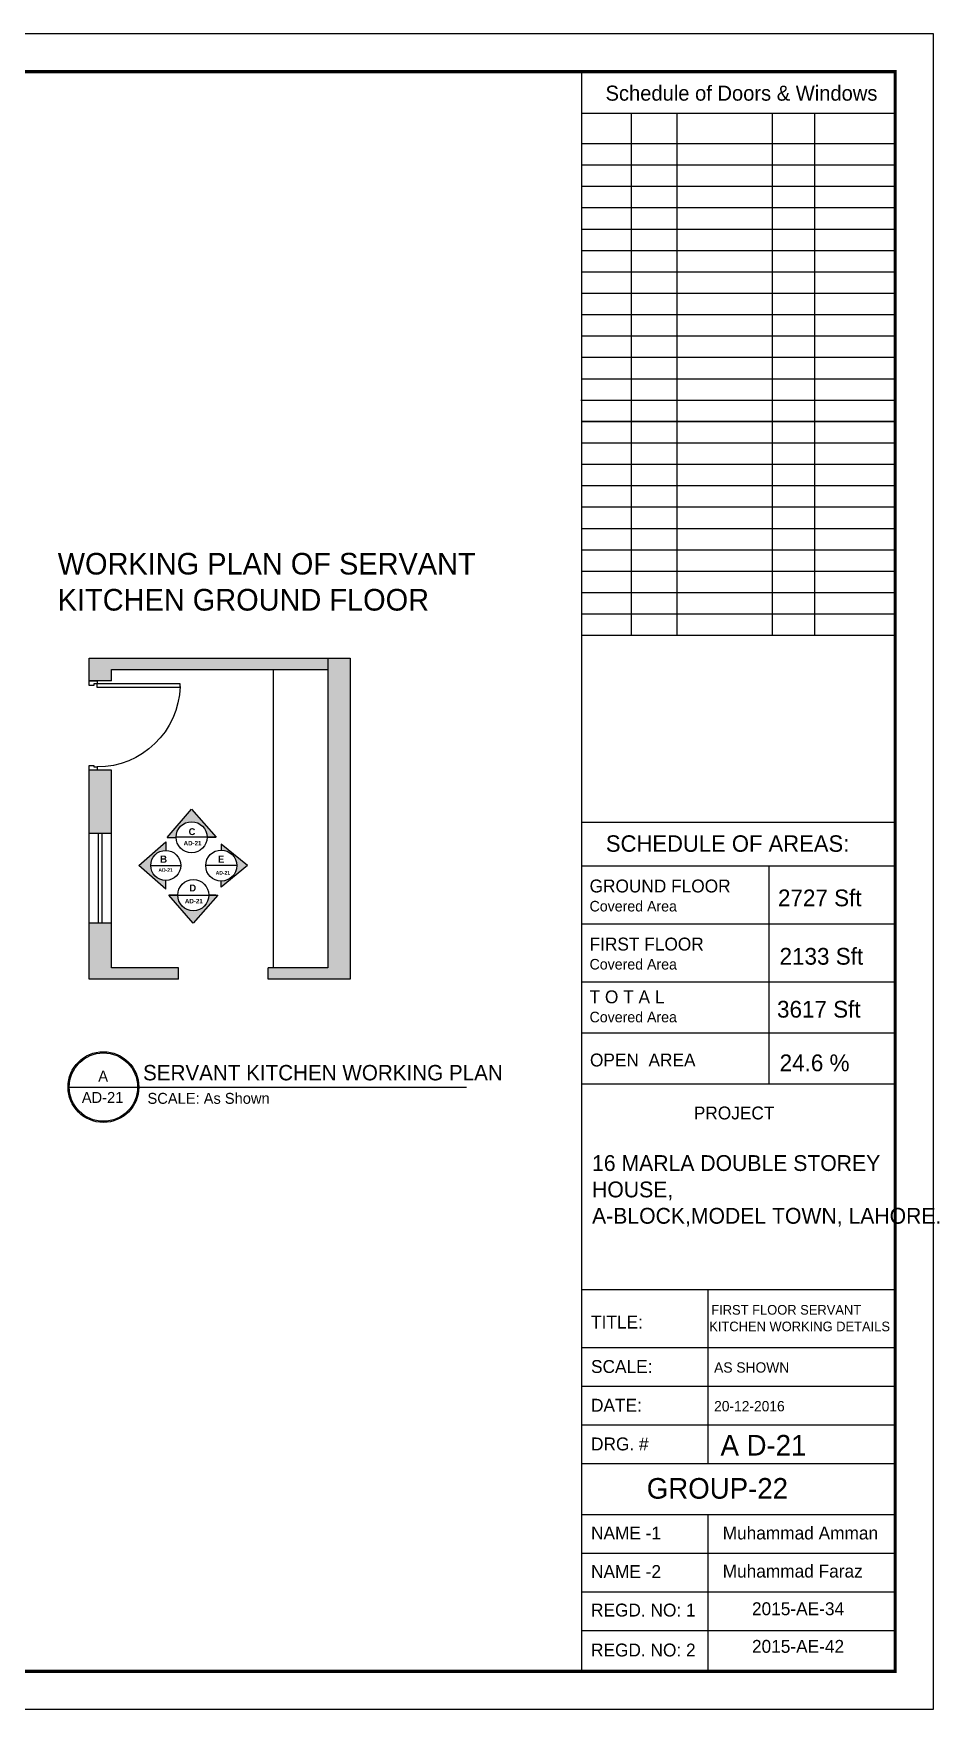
# Model space of a CAD drawing. Extents: x 10753 to 18704, y -5361 to 1140.
# Drawn here: x 16874.8 to 17126, y -4496.7 to -4031.7 of the extents above; entities that cross this region are included whole.
import ezdxf
from ezdxf.enums import TextEntityAlignment as Align

# ---------------------------------------------------------------- set-up
doc = ezdxf.new("R2010")
doc.units = 0
doc.header["$LTSCALE"] = 30
doc.header["$MEASUREMENT"] = 0
doc.layers.get('0').update_dxf_attribs({"linetype": 'CONTINUOUS'})
for name, color, linetype in [('DOOR', 4, 'CONTINUOUS'), ('SEAL', 1, 'CONTINUOUS'), ('SLINE', 3, 'CONTINUOUS'), ('WALL', 2, 'CONTINUOUS'), ('Walls Hatch', 51, 'CONTINUOUS'), ('WINDOW', 5, 'CONTINUOUS'), ('WL', 9, 'CONTINUOUS')]:
    doc.layers.add(name, color=color, linetype=linetype)
doc.styles.add('EE', font='eurr____.ttf')
doc.styles.add('ROMAND', font='stylu.ttf', dxfattribs={"height": 2})
doc.styles.add('SEAL TEXT', font='stylu.ttf', dxfattribs={"height": 6})
doc.styles.add('SMALL-DIM', font='stylu.ttf', dxfattribs={"height": 2})
doc.styles.get("Standard").update_dxf_attribs({"font": 'stylu.ttf', "height": 3})
doc.styles.add('Work Dim', font='stylu.ttf', dxfattribs={"height": 4})

# ---------------------------------------------------------------- blocks, each defined once
blk = doc.blocks.new('WINDOW')
for p, q in [((12, 0), (0, 0)), ((12, -3.75), (0, -3.75)), ((12, -5.25), (0, -5.25)), ((12, -9), (0, -9))]:
    blk.add_line(p, q)
blk = doc.blocks.new('D1')
for p, q in [((-3, 40.85), (-1.5, 40.85)), ((-3, 1.85), (-3, 40.85)), ((-1.5, 40.85), (-1.5, 1.85)), ((-40.5, 1.88), (-42, 1.88)), ((-42, 1.88), (-42, -1.88)), ((-40.5, 0.38), (-40.5, 1.88)), ((-39.75, 0.38), (-40.5, 0.38)), ((-39.75, -1.88), (-39.75, 0.38)), ((-1.5, 1.85), (-3, 1.85)), ((-2.25, 0.38), (-2.25, -1.88)), ((-1.5, 0.38), (-2.25, 0.38)), ((0, 1.88), (-1.5, 1.88)), ((-1.5, 1.88), (-1.5, 0.38)), ((0, -1.88), (0, 1.88)), ((-42, -1.88), (-39.75, -1.88)), ((-2.25, -1.88), (0, -1.88))]:
    blk.add_line(p, q)
blk.add_arc((-1.5, 1.88), 39, 91.84981, 180)

msp = doc.modelspace()

# ---------------------------------------------------------------- hatches: boundary and pattern name
at = {"linetype": 'Continuous'}
h = msp.add_hatch(color=3, dxfattribs=at)
h.dxf.hatch_style = 1
h.paths.add_polyline_path([(16918.60654, -4246.92831), (16911.82395, -4254.73409), (16914.32614, -4254.73409, -0.00181084), (16914.32603, -4254.70283, -0.997710024), (16922.9583, -4254.68304), (16925.45254, -4254.6716)])
h.paths.add_polyline_path([(16926.8614, -4256.58474), (16926.8614, -4258.26858, -0.414213562), (16931.17756, -4262.58474, -0.414213562), (16926.8614, -4266.90089), (16926.8614, -4268.58474), (16934.12457, -4262.58474)])
h.paths.add_polyline_path([(16925.92582, -4270.76505), (16923.42367, -4270.76505, -1), (16914.79136, -4270.76505), (16912.29709, -4270.76505), (16919.10751, -4278.53965)])
h = msp.add_hatch(color=3, dxfattribs=at)
h.dxf.hatch_style = 1
h.paths.add_polyline_path([(16911.45252, -4258.36534), (16911.45252, -4255.96461), (16903.96947, -4262.51965), (16911.45252, -4269.08226), (16911.45252, -4266.67395, -0.414213562), (16907.29822, -4262.51965, -0.414213562)])
at = {"layer": 'Walls Hatch'}
h = msp.add_hatch(color=51, dxfattribs=at)
h.dxf.hatch_style = 1
h.paths.add_polyline_path([(16956.40873, -4205.05908), (16890.18665, -4205.05908), (16890.18665, -4211.2674), (16896.39497, -4211.2674), (16896.39497, -4208.16324), (16956.40873, -4208.16324)])
h.paths.add_polyline_path([(16962.61705, -4205.05908), (16956.40873, -4205.05908), (16956.40873, -4290.94084), (16939.85321, -4290.94084), (16939.85321, -4294.045), (16962.61705, -4294.045), (16962.61705, -4239.20484)])
h.paths.add_polyline_path([(16915.01993, -4290.94084), (16896.39497, -4290.94084), (16896.39497, -4278.5242), (16890.18665, -4278.5242), (16890.18665, -4294.045), (16915.01993, -4294.045)])
h = msp.add_hatch(color=51, dxfattribs=at)
h.dxf.hatch_style = 1
h.paths.add_polyline_path([(16896.39497, -4236.10068), (16890.18665, -4236.10068), (16890.18665, -4253.69092), (16896.39497, -4253.69092)])

# ---------------------------------------------------------------- linework, layer by layer
msp.add_line((16941.23283, -4208.16324), (16941.23283, -4290.94084))
at = {"color": 3, "linetype": 'Continuous'}
for p, q in [((16911.82395, -4254.73409), (16918.60654, -4246.92831)), ((16918.60654, -4246.92831), (16925.45254, -4254.6716)), ((16922.9583, -4254.68304), (16925.45254, -4254.6716)), ((16925.45254, -4254.6716), (16922.9583, -4254.68304)), ((16903.96947, -4262.51965), (16911.45252, -4255.96461)), ((16911.45252, -4255.96461), (16911.45252, -4258.36534)), ((16911.82395, -4254.73409), (16914.32614, -4254.73409)), ((16922.95834, -4254.70283), (16914.32603, -4254.70283)), ((16934.12457, -4262.58474), (16926.8614, -4256.58474)), ((16926.8614, -4256.58474), (16926.8614, -4258.26858)), ((16911.45252, -4269.08226), (16903.96947, -4262.51965)), ((16907.29822, -4262.51965), (16915.60683, -4262.51965)), ((16931.17756, -4262.58474), (16922.54524, -4262.58474)), ((16934.12457, -4262.58474), (16926.8614, -4268.58474)), ((16911.45252, -4269.08226), (16911.45252, -4266.67395)), ((16926.8614, -4268.58474), (16926.8614, -4266.90089)), ((16914.79136, -4270.76505), (16912.29709, -4270.76505)), ((16912.29709, -4270.76505), (16914.79136, -4270.76505)), ((16919.10751, -4278.53965), (16912.29709, -4270.76505)), ((16914.79136, -4270.76505), (16923.42367, -4270.76505)), ((16925.92582, -4270.76505), (16919.10751, -4278.53965)), ((16923.42367, -4270.76505), (16925.38697, -4270.76505)), ((16925.38697, -4270.76505), (16923.42367, -4270.76505)), ((16923.42367, -4270.76505), (16925.92582, -4270.76505))]:
    msp.add_line(p, q, dxfattribs=at)
for centre, radius in [((16918.64219, -4254.70283), 4.31616), ((16911.45252, -4262.51965), 4.1543), ((16926.8614, -4262.58474), 4.31616), ((16919.10751, -4270.76505), 4.31616)]:
    msp.add_circle(centre, radius, dxfattribs=at)
at = {"layer": 'SEAL', "color": 1}
for p, q in [((17026.71733, -4042.27962), (17026.71733, -4486.13608)), ((17113.72328, -4042.27962), (17026.71733, -4042.27962)), ((17113.72328, -4042.27962), (17026.71733, -4042.27962)), ((17026.71733, -4053.77762), (17113.72328, -4053.77762)), ((17040.55918, -4053.77762), (17040.55918, -4198.6665)), ((17053.23052, -4053.77762), (17053.23052, -4198.6665)), ((17079.64411, -4053.77762), (17079.64411, -4198.6665)), ((17091.37888, -4053.77762), (17091.37888, -4198.6665)), ((17026.71733, -4062.22534), (17113.72328, -4062.22534)), ((17026.71733, -4068.15757), (17113.72328, -4068.15757)), ((17026.71733, -4074.08979), (17113.72328, -4074.08979)), ((17026.71733, -4080.02202), (17113.72328, -4080.02202)), ((17026.71733, -4085.95424), (17113.72328, -4085.95424)), ((17026.71733, -4091.88646), (17113.72328, -4091.88646)), ((17026.71733, -4097.81869), (17113.72328, -4097.81869)), ((17026.71733, -4103.75091), (17113.72328, -4103.75091)), ((17026.71733, -4109.68314), (17113.72328, -4109.68314)), ((17026.71733, -4115.61536), (17113.72328, -4115.61536)), ((17026.71733, -4121.54759), (17113.72328, -4121.54759)), ((17026.71733, -4127.47981), (17113.72328, -4127.47981)), ((17026.54201, -4133.41203), (17113.54796, -4133.41203)), ((17026.54201, -4133.41203), (17093.66126, -4133.41203)), ((17026.54201, -4133.41203), (17113.54796, -4133.41203)), ((17026.71733, -4133.41203), (17113.72328, -4133.41203)), ((17026.71733, -4133.41203), (17113.72328, -4133.41203)), ((17113.72328, -4139.34426), (17026.71733, -4139.34426)), ((17026.71733, -4139.34426), (17113.72328, -4139.34426)), ((17026.71733, -4145.27648), (17113.72328, -4145.27648)), ((17026.71733, -4151.20871), (17113.72328, -4151.20871)), ((17026.71733, -4157.14093), (17113.72328, -4157.14093)), ((17026.71733, -4163.07316), (17113.72328, -4163.07316)), ((17026.71733, -4169.00538), (17113.72328, -4169.00538)), ((17026.71733, -4174.93761), (17113.72328, -4174.93761)), ((17026.71733, -4180.86983), (17113.72328, -4180.86983)), ((17026.71733, -4186.80205), (17113.72328, -4186.80205)), ((17026.71733, -4192.73428), (17113.72328, -4192.73428)), ((17026.71733, -4198.6665), (17113.72328, -4198.6665)), ((17113.72328, -4250.60914), (17026.71733, -4250.60914)), ((17113.72328, -4262.68636), (17026.71733, -4262.68636)), ((17078.7363, -4262.68636), (17078.7363, -4323.21966)), ((17113.72328, -4278.79792), (17026.71733, -4278.79792)), ((17113.72328, -4294.90948), (17026.71733, -4294.90948)), ((17113.72328, -4309.06457), (17026.71733, -4309.06457)), ((17113.72328, -4309.06457), (17026.71733, -4309.06457)), ((17113.72328, -4323.21966), (17026.71733, -4323.21966)), ((17113.72328, -4380.26148), (17026.71733, -4380.26148)), ((17061.76357, -4380.26148), (17061.76357, -4428.59042)), ((17113.72328, -4396.37304), (17026.71733, -4396.37304)), ((17113.72328, -4407.11408), (17026.71733, -4407.11408)), ((17113.72328, -4417.85512), (17026.71733, -4417.85512)), ((17113.72328, -4428.59042), (17026.71733, -4428.59042)), ((17113.72328, -4428.59042), (17026.71733, -4428.59042)), ((17113.72328, -4442.69549), (17026.71733, -4442.69549)), ((17061.76357, -4442.69549), (17061.76357, -4485.65965)), ((17113.72328, -4453.43653), (17026.71733, -4453.43653)), ((17113.72328, -4464.17757), (17026.71733, -4464.17757)), ((17113.72328, -4474.91861), (17026.71733, -4474.91861))]:
    msp.add_line(p, q, dxfattribs=at)
msp.add_lwpolyline([(17124.29129, -4031.71161), (17124.29129, -4496.70409), (16431.69984, -4496.70409), (16431.69984, -4031.71161)], close=True, dxfattribs=at)
at = {"layer": 'SLINE'}
msp.add_line((16884.37388, -4324.0212), (16994.90909, -4324.0212), dxfattribs=at)
for radius in [9.81095, 9.47309]:
    msp.add_circle((16894.18482, -4324.0212), radius, dxfattribs=at)
at = {"layer": 'WALL'}
for p, q in [((16890.18665, -4205.05908), (16962.61705, -4205.05908)), ((16890.18665, -4211.2674), (16890.18665, -4205.05908)), ((16896.39497, -4208.16324), (16956.40873, -4208.16324)), ((16896.39497, -4211.2674), (16896.39497, -4208.16324)), ((16956.40873, -4205.05908), (16956.40873, -4290.94084)), ((16962.61705, -4205.05908), (16962.61705, -4239.20484)), ((16896.39497, -4211.2674), (16890.18665, -4211.2674)), ((16896.39497, -4236.10068), (16890.18665, -4236.10068)), ((16890.18665, -4253.69092), (16890.18665, -4236.10068)), ((16896.39497, -4253.69092), (16896.39497, -4236.10068)), ((16962.61705, -4239.20484), (16962.61705, -4294.045)), ((16896.39497, -4253.69092), (16890.18665, -4253.69092)), ((16896.39497, -4278.5242), (16890.18665, -4278.5242)), ((16890.18665, -4294.045), (16890.18665, -4278.5242)), ((16896.39497, -4290.94084), (16896.39497, -4278.5242)), ((16915.01993, -4290.94084), (16896.39497, -4290.94084)), ((16915.01993, -4294.045), (16915.01993, -4290.94084)), ((16956.40873, -4290.94084), (16939.85321, -4290.94084)), ((16939.85321, -4294.045), (16939.85321, -4290.94084)), ((16915.01993, -4294.045), (16890.18665, -4294.045)), ((16962.61705, -4294.045), (16939.85321, -4294.045))]:
    msp.add_line(p, q, dxfattribs=at)
at = {"layer": 'WL', "const_width": 0.88067}
msp.add_lwpolyline([(17113.72328, -4042.27962), (17113.72328, -4486.13608), (16442.26785, -4486.13608), (16442.26785, -4042.27962)], close=True, dxfattribs=at)

# ---------------------------------------------------------------- block references
at = {"layer": 'DOOR', "xscale": -0.5912685534879141, "yscale": 0.5912685534879141, "zscale": 0.5912685534879141, "rotation": 270}
msp.add_blockref('D1', (16891.29528, -4211.2674), dxfattribs=at)
at = {"layer": 'WINDOW', "xscale": -2.069439937207699, "yscale": 0.6898133124025665, "zscale": 2.069439937207699, "rotation": 90}
msp.add_blockref('WINDOW', (16890.18665, -4253.69092), dxfattribs=at)

# ---------------------------------------------------------------- texts
at = {"color": 230, "linetype": 'Continuous', "insert": (16881.5055, -4175.81523), "char_height": 6, "attachment_point": 1}
msp.add_mtext_dynamic_manual_height_columns('WORKING PLAN OF SERVANT KITCHEN GROUND FLOOR', width=123.2843572, gutter_width=10, heights=[0], dxfattribs=at)
at = {"color": 3, "linetype": 'Continuous', "attachment_point": 1, "rotation": 0.1651881, "style": 'EE'}
for s, width, insert, char_height in [('{\\fEuroRoman|b1|i0|c2|p2;C}', 4.6763788, (16917.81422, -4252.1961), 1.9144563), ('{\\fEuroRoman|b1|i0|c2|p2;AD-21}', 6.7565848, (16916.42829, -4255.7385), 1.2396916)]:
    msp.add_mtext_dynamic_manual_height_columns(s, width=width, gutter_width=45, heights=[0], dxfattribs=dict(at, insert=insert, char_height=char_height))
at = {"color": 3, "linetype": 'Continuous', "attachment_point": 1, "style": 'EE'}
for s, width, insert, char_height in [('{\\fEuroRoman|b1|i0|c2|p2;AD-21}', 2.0681864, (16909.42485, -4263.28852), 1), ('{\\fEuroRoman|b1|i0|c2|p2;B}', 2.0681864, (16909.89997, -4259.78669), 2), ('{\\fEuroRoman|b1|i0|c2|p2;E}', 2.0681864, (16925.92869, -4259.78669), 2), ('{\\fEuroRoman|b1|i0|c2|p2;D}', 17.323162, (16918.03745, -4267.82907), 1.9144563), ('{\\fEuroRoman|b1|i0|c2|p2;AD-21}', 2.0681864, (16925.31776, -4264.06598), 1), ('{\\fEuroRoman|b1|i0|c2|p2;AD-21}', 7.135604, (16916.77879, -4271.81093), 1.2396916)]:
    msp.add_mtext_dynamic_manual_height_columns(s, width=width, gutter_width=45, heights=[0], dxfattribs=dict(at, insert=insert, char_height=char_height))
at = {"layer": 'SEAL', "color": 1, "style": 'SEAL TEXT'}
msp.add_text('Schedule of Doors & Windows', height=4.1742179, dxfattribs=at).set_placement((17071.12292, -4050.34298), align=Align.CENTER)
at = {"layer": 'SEAL', "color": 1}
for s, height, style, p in [('SCHEDULE OF AREAS:', 4.5649421, 'ROMAND', (17033.5194, -4258.73561)), ('GROUND FLOOR', 3.5803468, 'ROMAND', (17029.00374, -4270.02117)), ('Covered Area', 2.9354395, 'SEAL TEXT', (17029.00374, -4275.29689)), ('2727 Sft', 4.654815, 'SEAL TEXT', (17081.23722, -4273.86113)), ('FIRST FLOOR', 3.5803468, 'ROMAND', (17029.00374, -4286.13273)), ('2133 Sft', 4.654815, 'SEAL TEXT', (17081.67802, -4290.06512)), ('Covered Area', 2.9354395, 'SEAL TEXT', (17029.00374, -4291.40845)), ('T O T A L', 3.580347, 'ROMAND', (17029.00374, -4300.77693)), ('3617 Sft', 4.654815, 'SEAL TEXT', (17080.9812, -4304.74706)), ('Covered Area', 2.9354395, 'SEAL TEXT', (17029.00374, -4306.05265)), ('OPEN  AREA', 3.580347, 'ROMAND', (17029.10873, -4318.2993)), ('24.6 %%%', 4.654815, 'SEAL TEXT', (17081.7107, -4319.62486)), ('PROJECT', 3.580347, 'ROMAND', (17057.9048, -4332.99673)), ('FIRST FLOOR SERVANT', 2.6771065, 'SEAL TEXT', (17062.73948, -4387.16102)), ('TITLE:', 3.580347, 'ROMAND', (17029.40259, -4391.00252)), (' KITCHEN WORKING DETAILS', 2.6771065, 'SEAL TEXT', (17061.19305, -4391.7664)), ('SCALE:', 3.580347, 'ROMAND', (17029.40259, -4403.34123)), ('AS SHOWN', 2.860547, 'SEAL TEXT', (17063.54075, -4403.24157)), ('DATE:', 3.580347, 'ROMAND', (17029.40259, -4414.08227)), ('20-12-2016', 2.860547, 'SEAL TEXT', (17063.54075, -4413.98261)), ('DRG. #', 3.580347, 'ROMAND', (17029.40259, -4424.82331)), ('A D-21', 5.721094, 'SEAL TEXT', (17065.31794, -4426.24828)), ('GROUP-22', 5.728555, 'Work Dim', (17044.86338, -4438.22287)), ('NAME -1', 3.580347, 'ROMAND', (17029.40259, -4449.53287)), ('Muhammad Amman', 3.5803468, 'ROMAND', (17065.90812, -4449.53287)), ('NAME -2', 3.580347, 'ROMAND', (17029.40259, -4460.22175)), ('Muhammad Faraz', 3.5803468, 'ROMAND', (17065.90812, -4460.10227)), ('REGD. NO: 1', 3.5803468, 'ROMAND', (17029.40259, -4470.91064)), ('2015-AE-34', 3.580347, 'ROMAND', (17074.03481, -4470.54278)), ('2015-AE-42', 3.580347, 'ROMAND', (17074.03481, -4480.98328)), ('REGD. NO: 2', 3.5803468, 'ROMAND', (17029.40259, -4481.99562))]:
    msp.add_text(s, height=height, dxfattribs=dict(at, style=style)).set_placement(p)
at = {"layer": 'SEAL', "color": 1, "insert": (17029.692, -4342.90552), "char_height": 4.3898044, "attachment_point": 1, "style": 'ROMAND'}
msp.add_mtext_dynamic_manual_height_columns('16 MARLA DOUBLE STOREY HOUSE,^JA-BLOCK,MODEL TOWN, LAHORE.', width=94.2270095, gutter_width=45, heights=[0], dxfattribs=at)
at = {"layer": 'SLINE', "style": 'SMALL-DIM'}
for s, height, p in [('A', 3.0375, (16892.75496, -4322.49044)), ('SERVANT KITCHEN WORKING PLAN', 4.2757912, (16905.16793, -4322.15811, 0.04541)), ('AD-21', 3.0375, (16888.1921, -4328.41658)), ('SCALE: As Shown', 3.0375, (16906.40904, -4328.66709, 0.06863))]:
    msp.add_text(s, height=height, dxfattribs=at).set_placement(p)

doc.saveas('drawing.dxf')
